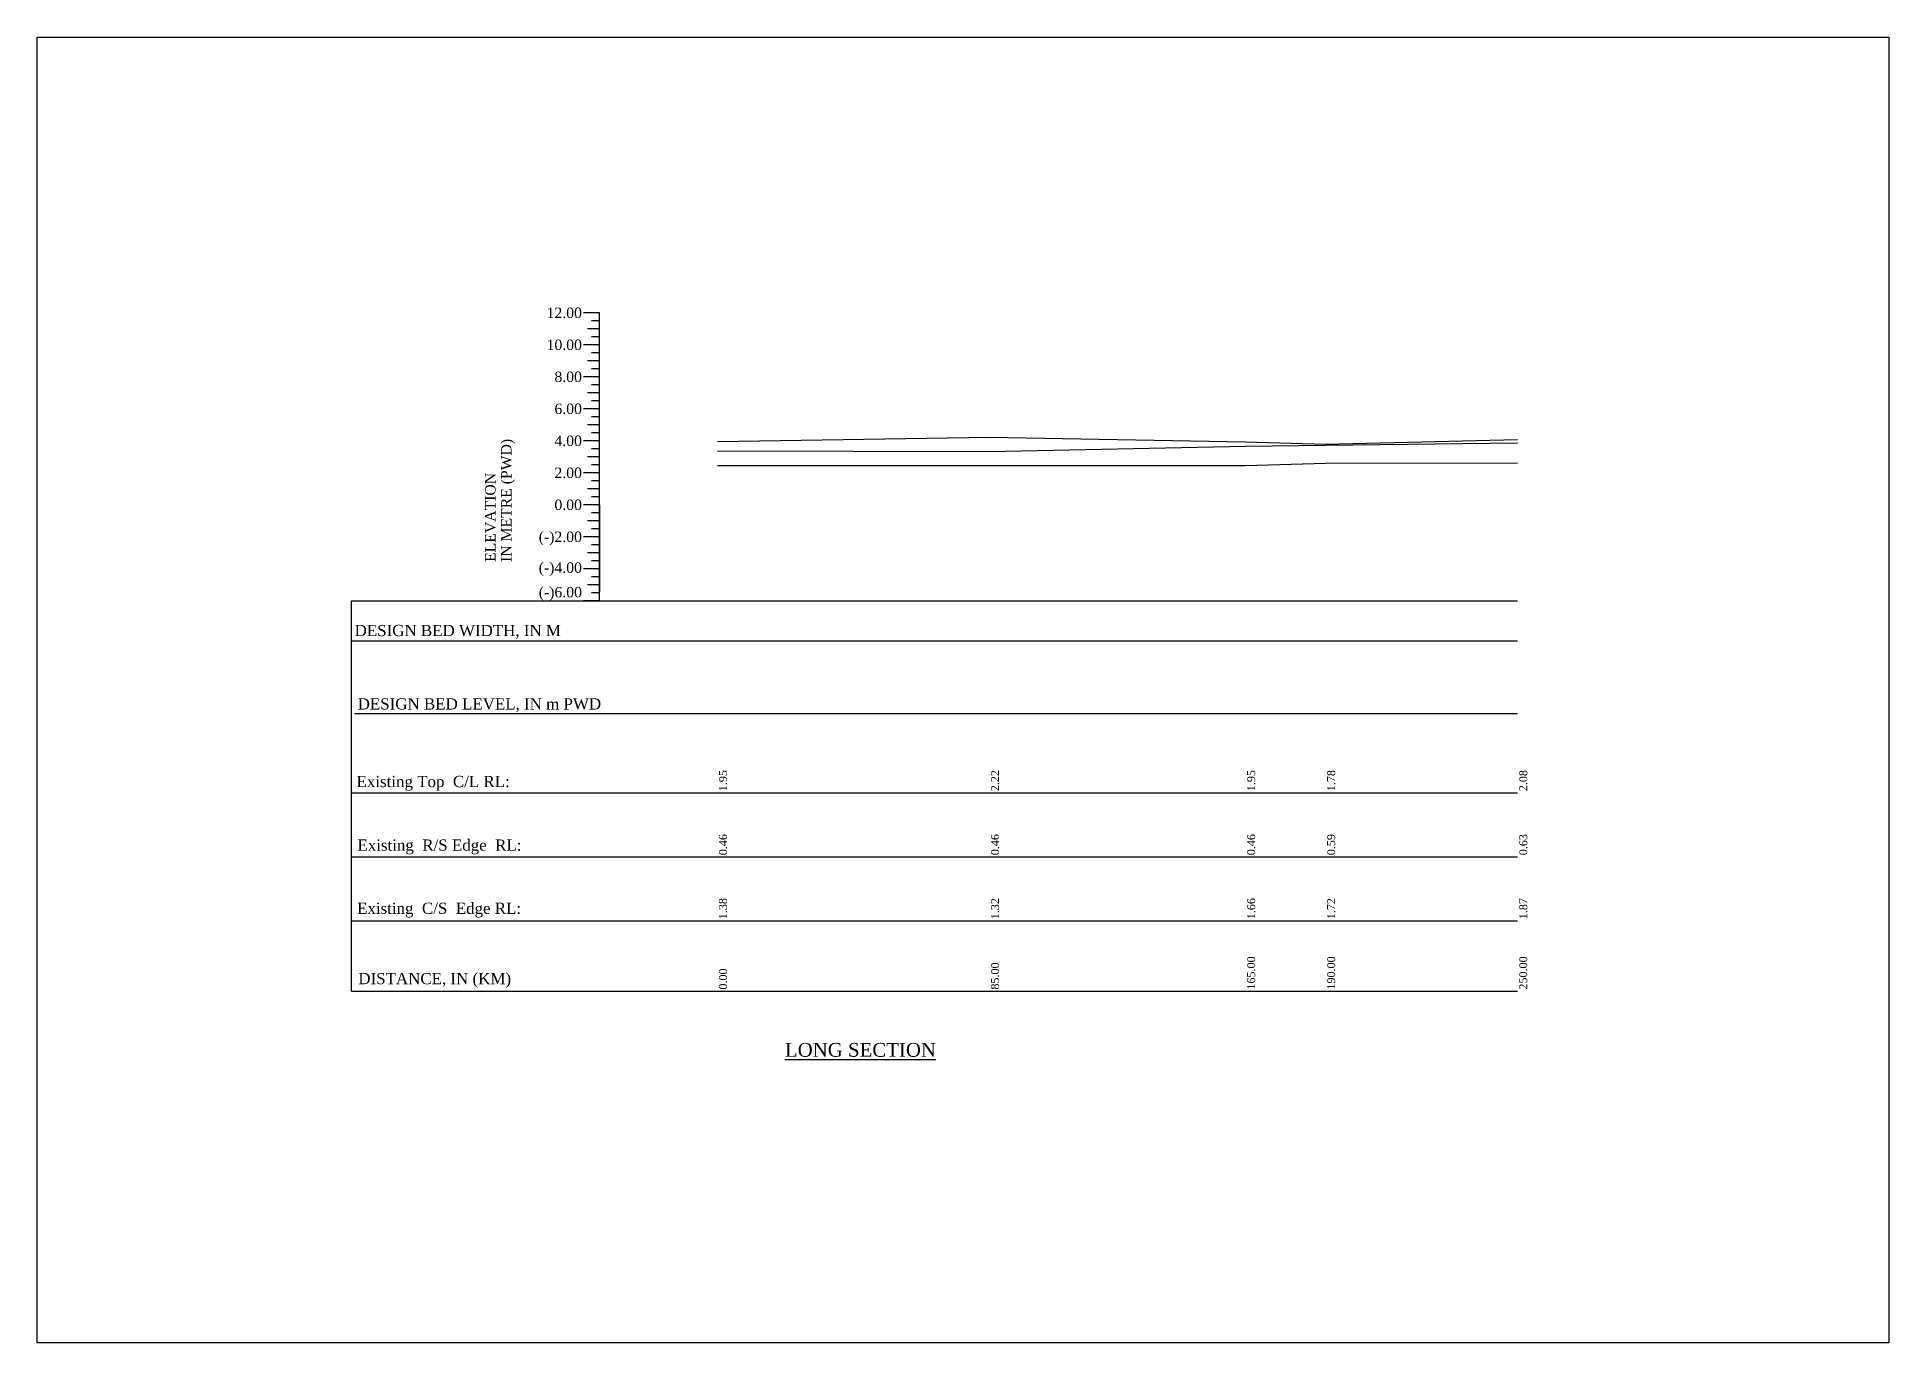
# Model space of a CAD drawing. Header units: metres. Extents: x -148477 to 168932, y -55673 to -2736.
# Drawn here: x 21999.5 to 22115.2, y -25929.4 to -25847.8 of the extents above; entities that cross this region are included whole.
import ezdxf
from ezdxf.enums import TextEntityAlignment as Align

# ---------------------------------------------------------------- set-up
doc = ezdxf.new("R2010")
doc.units = ezdxf.units.M
doc.styles.add('liza', font='times.ttf', dxfattribs={"height": 2})
doc.styles.get("Standard").update_dxf_attribs({"font": 'times.ttf'})

msp = doc.modelspace()

# ---------------------------------------------------------------- linework, layer by layer
at = {"color": 0, "lineweight": 30}
for p, q in [((22034.6544, -25865.0126), (22033.6544, -25865.0126)), ((22034.6544, -25865.5126), (22034.1544, -25865.5126)), ((22034.6544, -25883.0126), (22034.6544, -25865.0126)), ((22034.6544, -25866.0126), (22033.9044, -25866.0126)), ((22034.6544, -25866.5126), (22034.1544, -25866.5126)), ((22034.6544, -25867.0126), (22033.6544, -25867.0126)), ((22034.6544, -25867.0126), (22033.6544, -25867.0126)), ((22034.6544, -25867.0126), (22033.6544, -25867.0126)), ((22034.6544, -25868.0126), (22033.9044, -25868.0126)), ((22034.6544, -25867.5126), (22034.1544, -25867.5126)), ((22034.6544, -25869.0126), (22033.6544, -25869.0126)), ((22034.6544, -25869.0126), (22033.6544, -25869.0126)), ((22034.6544, -25868.5126), (22034.1544, -25868.5126)), ((22034.6544, -25870.0126), (22033.9044, -25870.0126)), ((22034.6544, -25870.0126), (22033.9044, -25870.0126)), ((22034.6544, -25869.5126), (22034.1544, -25869.5126)), ((22034.6544, -25869.5126), (22034.1544, -25869.5126)), ((22034.6544, -25871.0126), (22033.6544, -25871.0126)), ((22034.6544, -25870.5126), (22034.1544, -25870.5126)), ((22034.6544, -25871.5126), (22034.1544, -25871.5126)), ((22034.6544, -25872.0126), (22033.9044, -25872.0126)), ((22034.6544, -25872.5126), (22034.1544, -25872.5126)), ((22034.6544, -25873.0126), (22033.6544, -25873.0126)), ((22034.6544, -25873.5126), (22034.1544, -25873.5126)), ((22034.6544, -25874.0126), (22033.9044, -25874.0126)), ((22034.6544, -25874.5126), (22034.1544, -25874.5126)), ((22034.6544, -25875.0126), (22033.6544, -25875.0126)), ((22034.6544, -25876.0126), (22033.9044, -25876.0126)), ((22034.6544, -25875.5126), (22034.1544, -25875.5126)), ((22034.6544, -25877.0126), (22033.6544, -25877.0126)), ((22034.6544, -25876.5126), (22034.1544, -25876.5126)), ((22034.6544, -25878.0126), (22033.9044, -25878.0126)), ((22034.6544, -25877.5126), (22034.1544, -25877.5126)), ((22034.6544, -25879.0126), (22033.6544, -25879.0126)), ((22034.6544, -25878.5126), (22034.1544, -25878.5126)), ((22034.6544, -25879.5126), (22034.1544, -25879.5126)), ((22034.6544, -25880.0126), (22033.9044, -25880.0126)), ((22034.6544, -25880.5126), (22034.1544, -25880.5126)), ((22034.6544, -25881.0126), (22033.6544, -25881.0126)), ((22034.6544, -25881.5126), (22034.1544, -25881.5126)), ((22019.1544, -25883.0126), (22092.0177, -25883.0126)), ((22034.6544, -25883.0126), (22033.6544, -25883.0126)), ((22034.6544, -25882.0126), (22033.9044, -25882.0126)), ((22034.6544, -25882.5126), (22034.1544, -25882.5126)), ((22019.1544, -25885.5072), (22092.0177, -25885.5072)), ((22019.3487, -25890.0597), (22092.0177, -25890.0597)), ((22019.1544, -25907.4126), (22092.0177, -25907.4126))]:
    msp.add_line(p, q, dxfattribs=at)
at = {"lineweight": 30}
for p, q in [((22034.6544, -25877.0126), (22034.6544, -25882.4426)), ((22019.1544, -25907.4126), (22019.1544, -25883.0126))]:
    msp.add_line(p, q, dxfattribs=at)
at = {"color": 0, "linetype": 'Continuous', "lineweight": -3, "ltscale": 0.5}
for p, q in [((22019.1544, -25895.0126), (22092.0177, -25895.0126)), ((22019.1544, -25899.0126), (22092.0177, -25899.0126)), ((22019.1544, -25903.0126), (22092.0177, -25903.0126))]:
    msp.add_line(p, q, dxfattribs=at)
at = {"color": 6, "linetype": 'Continuous', "lineweight": -3, "ltscale": 0.5}
msp.add_lwpolyline([(21999.5073, -25847.7766), (22115.2222, -25847.7766), (22115.2222, -25929.3982), (21999.5073, -25929.3982)], close=True, dxfattribs=at)
at = {"color": 0, "lineweight": 30}
msp.add_lwpolyline([(22029.6544, -25880.7126, 0, 0, 0), (22029.6544, -25872.9659, 0.2767, 0, 0), (22029.6544, -25872.4126, 0, 0, 0)], format="xyseb", dxfattribs=at)
at = {"color": 5, "linetype": 'Continuous', "lineweight": -3, "ltscale": 0.5}
msp.add_lwpolyline([(22042.0177, -25873.0606), (22059.0177, -25872.7906), (22075.0177, -25873.0676), (22080.0177, -25873.2276), (22092.0177, -25872.9306)], dxfattribs=at)
at = {"color": 6, "linetype": 'Continuous', "lineweight": -3, "ltscale": 0.5}
msp.add_lwpolyline([(22042.0177, -25873.6306), (22059.0177, -25873.6906), (22075.0177, -25873.3576), (22080.0177, -25873.2876), (22092.0177, -25873.1406)], dxfattribs=at)
at = {"color": 3, "linetype": 'Continuous', "lineweight": -3, "ltscale": 0.5}
msp.add_lwpolyline([(22042.0177, -25874.5526), (22059.0177, -25874.5526), (22075.0177, -25874.5526), (22080.0177, -25874.4176), (22092.0177, -25874.3826)], dxfattribs=at)

# ---------------------------------------------------------------- texts
at = {"color": 0, "lineweight": 30}
for s, p in [('12.00', (22033.5544, -25865.3376)), ('10.00', (22033.5544, -25867.3376)), ('8.00', (22033.5544, -25869.3376)), ('6.00', (22033.5544, -25871.3376)), ('4.00', (22033.5544, -25873.3376)), ('2.00', (22033.5544, -25875.3376)), ('0.00', (22033.5544, -25877.3376)), ('(-)2.00', (22033.5544, -25879.3376)), ('(-)4.00', (22033.5544, -25881.2626)), ('(-)6.00', (22033.5544, -25882.7969))]:
    msp.add_text(s, height=0.65, dxfattribs=at).set_placement(p, align=Align.RIGHT)
for s, p in [('IN METRE (PWD)', (22029.1544, -25880.5826)), ('ELEVATION', (22028.1544, -25880.5826))]:
    msp.add_text(s, height=0.65, rotation=90, dxfattribs=at).set_placement(p)
at = {"color": 0, "lineweight": 30, "char_height": 0.7, "attachment_point": 1}
for s, insert in [('DESIGN BED WIDTH, IN M', (22019.3523, -25884.5185)), ('DESIGN BED LEVEL, IN m PWD', (22019.5429, -25889.1069)), ('{\\C256;Existing Top  C/L RL:}', (22019.4722, -25893.9554)), ('{\\C256;Existing  R/S Edge  RL:}', (22019.5271, -25897.9304)), ('{\\C256;Existing  C/S  Edge RL:}', (22019.5043, -25901.8801)), ('DISTANCE, IN (KM)', (22019.5826, -25906.2732))]:
    msp.add_mtext(s, dxfattribs=dict(at, insert=insert))
at = {"color": 5, "linetype": 'Continuous', "lineweight": -3, "ltscale": 0.5, "char_height": 0.5, "width": 2.15, "attachment_point": 1, "rotation": 90, "style": 'liza'}
for s, insert in [('1.95', (22042.1177, -25894.9126)), ('2.22', (22059.1177, -25894.9126)), ('1.95', (22075.1177, -25894.9126)), ('1.78', (22080.1177, -25894.9126)), ('2.08', (22092.1177, -25894.9126))]:
    msp.add_mtext(s, dxfattribs=dict(at, insert=insert))
at = {"color": 3, "linetype": 'Continuous', "lineweight": -3, "ltscale": 0.5, "char_height": 0.5, "width": 2.15, "attachment_point": 1, "rotation": 90, "style": 'liza'}
for s, insert in [('0.46', (22042.1177, -25898.9126)), ('0.46', (22059.1177, -25898.9126)), ('0.46', (22075.1177, -25898.9126)), ('0.59', (22080.1177, -25898.9126)), ('0.63', (22092.1177, -25898.9126))]:
    msp.add_mtext(s, dxfattribs=dict(at, insert=insert))
at = {"color": 6, "linetype": 'Continuous', "lineweight": -3, "ltscale": 0.5, "char_height": 0.5, "width": 2.15, "attachment_point": 1, "rotation": 90, "style": 'liza'}
for s, insert in [('1.38', (22042.1177, -25902.9126)), ('1.66', (22075.1177, -25902.9126)), ('1.87', (22092.1177, -25902.9126)), ('1.32', (22059.1177, -25902.9126)), ('1.72', (22080.1177, -25902.9126)), ('0.00', (22042.1177, -25907.3126)), ('85.00', (22059.1177, -25907.3126)), ('165.00', (22075.1177, -25907.3126)), ('190.00', (22080.1177, -25907.3126)), ('250.00', (22092.1177, -25907.3126))]:
    msp.add_mtext(s, dxfattribs=dict(at, insert=insert))
at = {"color": 0, "linetype": 'ByBlock', "lineweight": 30, "insert": (22046.24, -25910.648), "char_height": 0.861585, "width": 43.932388, "attachment_point": 1}
msp.add_mtext('\\pi-861.6,l861.6,t3.705e+004;{\\LLONG SECTION }', dxfattribs=at)

doc.saveas('drawing.dxf')
